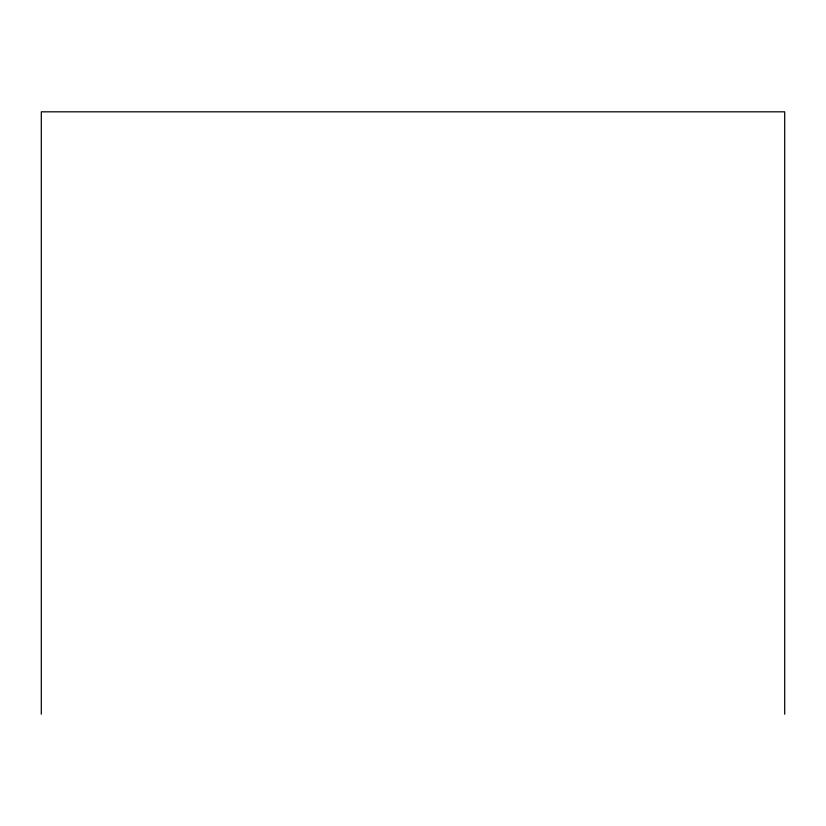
<?xml version="1.0" encoding="UTF-8"?>
<svg xmlns="http://www.w3.org/2000/svg" width="826" height="826" viewBox="0 0 826 826"><rect width="100%" height="100%" fill="white"/><g stroke="black" fill="none" stroke-linecap="round" stroke-linejoin="round"><path stroke-width="1.24" d="M784.7 714.18L784.7 111.82L41.3 111.82L41.3 714.18"/></g></svg>
